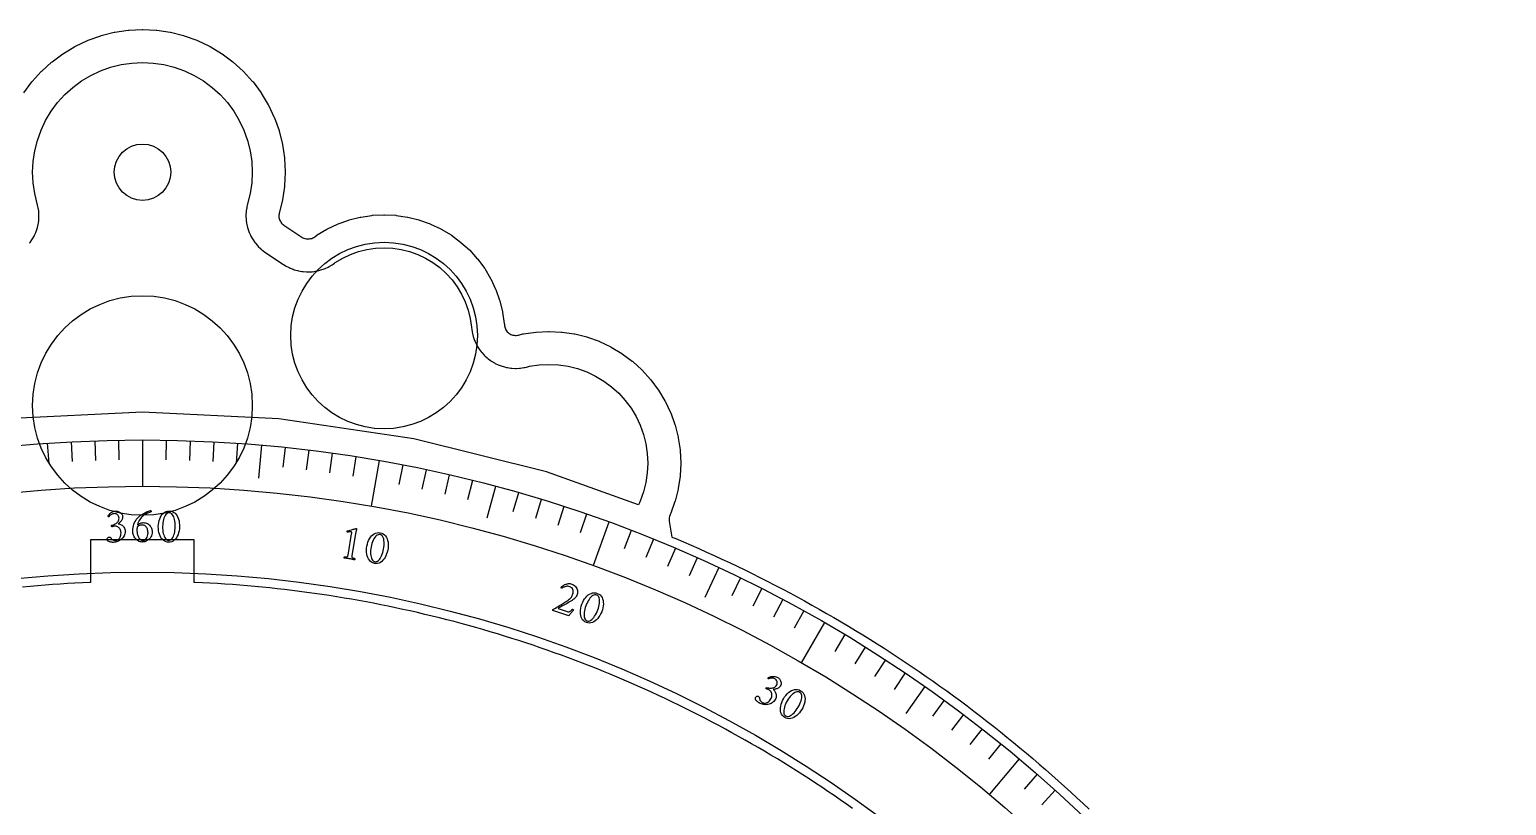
# Model space of a CAD drawing. Header units: millimetres. Extents: x -36.5 to 36.5, y -36.5 to 47.2.
# Drawn here: x -3 to 36.26, y 26.54 to 47.18 of the extents above; entities that cross this region are included whole.
import ezdxf

# ---------------------------------------------------------------- set-up
doc = ezdxf.new("R2010")
doc.units = ezdxf.units.MM
for name, color, linetype in [('CUT_INNER', 6, 'Continuous'), ('CUT_OUTER', 1, 'Continuous'), ('ENGRAVE', 7, 'Continuous'), ('ENGRAVE_FINE', 8, 'Continuous'), ('TEXT', 5, 'Continuous')]:
    doc.layers.add(name, color=color, linetype=linetype)

msp = doc.modelspace()

# ---------------------------------------------------------------- linework, layer by layer
at = {"layer": 'CUT_INNER'}
msp.add_lwpolyline([(18.8765, 26.4562), (18.7138, 26.5715), (18.5504, 26.6858), (18.3863, 26.7992), (18.2215, 26.9115), (18.056, 27.0228), (17.8899, 27.133), (17.7231, 27.2423), (17.5556, 27.3505), (17.3874, 27.4577), (17.2186, 27.5639), (17.0492, 27.669), (16.8791, 27.7731), (16.7083, 27.8762), (16.537, 27.9782), (16.365, 28.0791), (16.1924, 28.179), (16.0192, 28.2778), (15.8454, 28.3756), (15.671, 28.4723), (15.496, 28.5679), (15.3204, 28.6624), (15.1442, 28.7559), (14.9675, 28.8483), (14.7902, 28.9396), (14.6124, 29.0298), (14.434, 29.1189), (14.255, 29.2069), (14.0755, 29.2938), (13.8955, 29.3797), (13.715, 29.4644), (13.534, 29.548), (13.3524, 29.6304), (13.1703, 29.7118), (12.9878, 29.7921), (12.8047, 29.8712), (12.6212, 29.9492), (12.4372, 30.0261), (12.2527, 30.1018), (12.0678, 30.1764), (11.8824, 30.2499), (11.6966, 30.3223), (11.5103, 30.3935), (11.3236, 30.4635), (11.1365, 30.5324), (10.9489, 30.6002), (10.761, 30.6668), (10.5726, 30.7322), (10.3838, 30.7965), (10.1947, 30.8597), (10.0051, 30.9216), (9.8152, 30.9824), (9.6249, 31.0421), (9.4343, 31.1006), (9.2432, 31.1579), (9.0519, 31.214), (8.8602, 31.2689), (8.6682, 31.3227), (8.4758, 31.3753), (8.2831, 31.4267), (8.0901, 31.477), (7.8969, 31.526), (7.7033, 31.5739), (7.5094, 31.6205), (7.3152, 31.666), (7.1208, 31.7103), (6.9261, 31.7534), (6.7311, 31.7953), (6.5359, 31.836), (6.3404, 31.8755), (6.1447, 31.9138), (5.9488, 31.9509), (5.7526, 31.9868), (5.5563, 32.0215), (5.3597, 32.055), (5.1629, 32.0873), (4.9659, 32.1184), (4.7687, 32.1482), (4.5714, 32.1769), (4.3739, 32.2043), (4.1762, 32.2306), (3.9783, 32.2556), (3.7804, 32.2794), (3.5822, 32.302), (3.384, 32.3233), (3.1856, 32.3435), (2.987, 32.3624), (2.7884, 32.3802), (2.5897, 32.3967), (2.3908, 32.4119), (2.1919, 32.426), (1.9929, 32.4388), (1.7938, 32.4505), (1.5947, 32.4609), (1.3955, 32.47), (1.3775, 32.4707), (1.3775, 33.6), (-1.3775, 33.6), (-1.3775, 32.4707), (-1.3955, 32.47), (-1.5947, 32.4609), (-1.7938, 32.4505), (-1.9929, 32.4388), (-2.1919, 32.426), (-2.3908, 32.4119), (-2.5897, 32.3967), (-2.7884, 32.3802), (-2.987, 32.3624), (-3.1856, 32.3435)], dxfattribs=at)
for centre, radius in [((0, 43.3808), 0.75), ((6.424, 39.0373), 2.482), ((0, 37.1758), 2.92)]:
    msp.add_circle(centre, radius, dxfattribs=at)
at = {"layer": 'CUT_OUTER'}
msp.add_lwpolyline([(-3.1519, 45.4957), (-2.9387, 45.783), (-2.9294, 45.7944), (-2.6891, 46.0595), (-2.6787, 46.0699), (-2.4136, 46.3102), (-2.4022, 46.3195), (-2.1149, 46.5327), (-2.1026, 46.5408), (-1.7957, 46.7248), (-1.7828, 46.7317), (-1.4593, 46.8847), (-1.4457, 46.8903), (-1.1089, 47.0109), (-1.0948, 47.0151), (-0.7477, 47.1021), (-0.7333, 47.1049), (-0.3794, 47.1574), (-0.3647, 47.1589), (-0.0074, 47.1764), (0.0074, 47.1764), (0.3647, 47.1589), (0.3794, 47.1574), (0.7333, 47.1049), (0.7477, 47.1021), (1.0948, 47.0151), (1.1089, 47.0109), (1.4457, 46.8903), (1.4593, 46.8847), (1.7828, 46.7317), (1.7957, 46.7248), (2.1026, 46.5408), (2.1149, 46.5327), (2.4022, 46.3195), (2.4136, 46.3102), (2.6787, 46.0699), (2.6891, 46.0595), (2.9294, 45.7944), (2.9387, 45.783), (3.1519, 45.4957), (3.16, 45.4834), (3.344, 45.1765), (3.3509, 45.1636), (3.5039, 44.8401), (3.5095, 44.8265), (3.6301, 44.4897), (3.6343, 44.4756), (3.7213, 44.1285), (3.7241, 44.1141), (3.7766, 43.7602), (3.7781, 43.7455), (3.7956, 43.3882), (3.7956, 43.3734), (3.7781, 43.0161), (3.7766, 43.0014), (3.7241, 42.6475), (3.7213, 42.6331), (3.636, 42.2927), (3.6304, 42.2648), (3.6275, 42.2365), (3.6272, 42.2081), (3.6297, 42.1798), (3.6348, 42.1518), (3.6425, 42.1245), (3.6528, 42.098), (3.6656, 42.0726), (3.6807, 42.0485), (3.698, 42.026), (3.7174, 42.0052), (3.7386, 41.9863), (3.7616, 41.9695), (4.2369, 41.6553), (4.2632, 41.6398), (4.2909, 41.627), (4.3198, 41.6171), (4.3496, 41.6102), (4.3799, 41.6064), (4.4104, 41.6057), (4.4408, 41.608), (4.4709, 41.6135), (4.5002, 41.622), (4.5286, 41.6334), (4.5556, 41.6477), (4.581, 41.6646), (4.6336, 41.7036), (4.6458, 41.7118), (4.9036, 41.8662), (4.9165, 41.8732), (5.1882, 42.0017), (5.2018, 42.0073), (5.4847, 42.1085), (5.4987, 42.1128), (5.7902, 42.1858), (5.8047, 42.1887), (6.1019, 42.2328), (6.1165, 42.2342), (6.4166, 42.2489), (6.4314, 42.2489), (6.7315, 42.2342), (6.7461, 42.2328), (7.0433, 42.1887), (7.0578, 42.1858), (7.3493, 42.1128), (7.3633, 42.1085), (7.6462, 42.0073), (7.6598, 42.0017), (7.9315, 41.8732), (7.9444, 41.8662), (8.2022, 41.7118), (8.2144, 41.7036), (8.4558, 41.5246), (8.4671, 41.5153), (8.6898, 41.3135), (8.7002, 41.3031), (8.902, 41.0804), (8.9113, 41.0691), (9.0903, 40.8277), (9.0985, 40.8155), (9.2529, 40.5577), (9.2599, 40.5448), (9.3884, 40.2731), (9.394, 40.2595), (9.4952, 39.9766), (9.4995, 39.9626), (9.5725, 39.6711), (9.5754, 39.6566), (9.6195, 39.3594), (9.6209, 39.3448), (9.6219, 39.3242), (9.6248, 39.2949), (9.6305, 39.266), (9.6391, 39.2379), (9.6503, 39.2107), (9.6642, 39.1847), (9.6806, 39.1602), (9.6993, 39.1375), (9.7201, 39.1166), (9.7428, 39.098), (9.7673, 39.0816), (9.7933, 39.0677), (9.8205, 39.0565), (9.8486, 39.0479), (9.8775, 39.0422), (9.9068, 39.0393), (9.9363, 39.0393), (9.9656, 39.0422), (9.9944, 39.0479), (10.1133, 39.0777), (10.1277, 39.0806), (10.4533, 39.1288), (10.4679, 39.1303), (10.7966, 39.1464), (10.8114, 39.1464), (11.1401, 39.1303), (11.1547, 39.1288), (11.4803, 39.0806), (11.4947, 39.0777), (11.814, 38.9977), (11.8281, 38.9934), (12.138, 38.8826), (12.1516, 38.8769), (12.4491, 38.7362), (12.4621, 38.7293), (12.7444, 38.5601), (12.7566, 38.5519), (13.021, 38.3558), (13.0324, 38.3465), (13.2762, 38.1255), (13.2866, 38.115), (13.5077, 37.8712), (13.517, 37.8598), (13.7131, 37.5954), (13.7213, 37.5832), (13.8905, 37.3009), (13.8974, 37.2879), (14.0381, 36.9904), (14.0438, 36.9768), (14.1546, 36.6669), (14.1589, 36.6528), (14.2389, 36.3335), (14.2418, 36.3191), (14.29, 35.9935), (14.2915, 35.9789), (14.3076, 35.6502), (14.3076, 35.6354), (14.2915, 35.3067), (14.29, 35.2921), (14.2418, 34.9665), (14.2389, 34.9521), (14.1589, 34.6328), (14.1546, 34.6187), (14.0438, 34.3088), (14.0381, 34.2952), (14.0301, 34.2782), (14.0185, 34.2502), (14.0098, 34.2211), (14.0041, 34.1913), (14.0015, 34.1611), (14.0019, 34.1308), (14.0054, 34.1006), (14.0761, 33.6764), (14.1746, 33.6353), (14.3807, 33.5477), (14.5863, 33.4588), (14.7913, 33.3687), (14.9958, 33.2773), (15.1997, 33.1846), (15.403, 33.0907), (15.6058, 32.9956), (15.8079, 32.8992), (16.0095, 32.8016), (16.2105, 32.7028), (16.4108, 32.6027), (16.6106, 32.5014), (16.8097, 32.3988), (17.0081, 32.2951), (17.206, 32.1901), (17.4032, 32.0839), (17.5997, 31.9766), (17.7956, 31.868), (17.9908, 31.7582), (18.1853, 31.6472), (18.3792, 31.535), (18.5723, 31.4216), (18.7648, 31.3071), (18.9565, 31.1914), (19.1475, 31.0745), (19.3378, 30.9564), (19.5274, 30.8372), (19.7163, 30.7168), (19.9044, 30.5952), (20.0917, 30.4725), (20.2783, 30.3486), (20.4641, 30.2236), (20.6492, 30.0975), (20.8335, 29.9702), (21.017, 29.8418), (21.1997, 29.7123), (21.3816, 29.5817), (21.5627, 29.4499), (21.743, 29.3171), (21.9225, 29.1831), (22.1012, 29.048), (22.279, 28.9119), (22.456, 28.7746), (22.6321, 28.6363), (22.8074, 28.4969), (22.9818, 28.3564), (23.1554, 28.2149), (23.328, 28.0723), (23.4999, 27.9286), (23.6708, 27.7839), (23.8408, 27.6381), (24.0099, 27.4913), (24.1782, 27.3435), (24.3455, 27.1946), (24.5119, 27.0447), (24.6774, 26.8938), (24.8419, 26.7419), (25.0056, 26.589), (25.1682, 26.435)], dxfattribs=at)
at = {"layer": 'ENGRAVE'}
for points in [[(-3.0033, 41.4924), (-2.9859, 41.5149), (-2.9386, 41.5831), (-2.9235, 41.6072), (-2.8828, 41.6795), (-2.87, 41.7049), (-2.8363, 41.7807), (-2.826, 41.8072), (-2.7997, 41.8859), (-2.7919, 41.9133), (-2.7731, 41.9941), (-2.768, 42.0221), (-2.7569, 42.1043), (-2.7545, 42.1326), (-2.7513, 42.2156), (-2.7515, 42.244), (-2.7561, 42.3268), (-2.7591, 42.3551), (-2.7715, 42.4372), (-2.7771, 42.465), (-2.7863, 42.5055), (-2.8629, 42.8113), (-2.9049, 43.0947), (-2.9189, 43.3808), (-2.9049, 43.6669), (-2.8629, 43.9503), (-2.7933, 44.2281), (-2.6968, 44.4978), (-2.5743, 44.7568), (-2.427, 45.0025), (-2.2564, 45.2326), (-2.064, 45.4448), (-1.8518, 45.6372), (-1.6217, 45.8078), (-1.376, 45.9551), (-1.117, 46.0776), (-0.8473, 46.1741), (-0.5695, 46.2437), (-0.2861, 46.2857), (0, 46.2997), (0.2861, 46.2857), (0.5695, 46.2437), (0.8473, 46.1741), (1.117, 46.0776), (1.376, 45.9551), (1.6217, 45.8078), (1.8518, 45.6372), (2.064, 45.4448), (2.2564, 45.2326), (2.427, 45.0025), (2.5743, 44.7568), (2.6968, 44.4978), (2.7933, 44.2281), (2.8629, 43.9503), (2.9049, 43.6669), (2.9189, 43.3808), (2.9049, 43.0947), (2.8629, 42.8113), (2.7863, 42.5055), (2.7771, 42.465), (2.7715, 42.4372), (2.7591, 42.3551), (2.7561, 42.3268), (2.7515, 42.244), (2.7513, 42.2156), (2.7545, 42.1326), (2.7569, 42.1043), (2.768, 42.0221), (2.7731, 41.9941), (2.7919, 41.9133), (2.7997, 41.8859), (2.826, 41.8072), (2.8363, 41.7807), (2.87, 41.7049), (2.8828, 41.6795), (2.9235, 41.6072), (2.9386, 41.5831), (2.9859, 41.5149), (3.0033, 41.4924), (3.0569, 41.4291), (3.0762, 41.4083), (3.1356, 41.3503), (3.1569, 41.3314), (3.2214, 41.2793), (3.2444, 41.2625), (3.2785, 41.2388), (3.7538, 40.9246), (3.7916, 40.9009), (3.8179, 40.8854), (3.8969, 40.844), (3.9246, 40.8313), (4.0075, 40.7981), (4.0364, 40.7883), (4.1221, 40.7637), (4.1519, 40.7568), (4.2397, 40.7412), (4.27, 40.7373), (4.3589, 40.7307), (4.3894, 40.7299), (4.4786, 40.7323), (4.509, 40.7347), (4.5975, 40.7462), (4.6275, 40.7516), (4.7144, 40.772), (4.7437, 40.7805), (4.828, 40.8096), (4.8563, 40.8211), (4.9372, 40.8586), (4.9643, 40.8728), (5.0409, 40.9184), (5.0663, 40.9353), (5.1028, 40.961), (5.1268, 40.9787), (5.3233, 41.0965), (5.5305, 41.1945), (5.7462, 41.2717), (5.9685, 41.3274), (6.1951, 41.361), (6.424, 41.3722), (6.6529, 41.361), (6.8795, 41.3274), (7.1018, 41.2717), (7.3175, 41.1945), (7.5247, 41.0965), (7.7212, 40.9787), (7.9053, 40.8422), (8.0751, 40.6884), (8.2289, 40.5186), (8.3654, 40.3345), (8.4832, 40.138), (8.5812, 39.9308), (8.6584, 39.7151), (8.7141, 39.4928), (8.7484, 39.2612), (8.7501, 39.2383), (8.753, 39.209), (8.7656, 39.124), (8.7714, 39.0951), (8.7923, 39.0117), (8.8008, 38.9836), (8.8298, 38.9026), (8.841, 38.8754), (8.8778, 38.7977), (8.8917, 38.7718), (8.9359, 38.698), (8.9522, 38.6735), (9.0034, 38.6045), (9.0221, 38.5817), (9.0798, 38.518), (9.1007, 38.4972), (9.1643, 38.4395), (9.1871, 38.4208), (9.2562, 38.3696), (9.2806, 38.3532), (9.3544, 38.309), (9.3803, 38.2952), (9.458, 38.2584), (9.4852, 38.2471), (9.5662, 38.2182), (9.5944, 38.2096), (9.6778, 38.1888), (9.7066, 38.183), (9.7917, 38.1704), (9.821, 38.1675), (9.9068, 38.1633), (9.9363, 38.1633), (10.0221, 38.1675), (10.0514, 38.1704), (10.1365, 38.183), (10.1653, 38.1888), (10.2073, 38.1982), (10.2915, 38.2193), (10.5465, 38.2571), (10.804, 38.2697), (11.0615, 38.2571), (11.3165, 38.2193), (11.5666, 38.1566), (11.8093, 38.0698), (12.0423, 37.9596), (12.2635, 37.827), (12.4705, 37.6735), (12.6615, 37.5003), (12.8347, 37.3093), (12.9882, 37.1023), (13.1208, 36.8811), (13.231, 36.6481), (13.3178, 36.4054), (13.3805, 36.1553), (13.4183, 35.9003), (13.4309, 35.6428), (13.4183, 35.3853), (13.3805, 35.1303), (13.3178, 34.8802), (13.229, 34.632), (13.2203, 34.6122), (13.2087, 34.5842), (13.1897, 34.5305), (10.7405, 35.4068), (7.2183, 36.2891), (3.6266, 36.8218), (0, 37), (-3.6266, 36.8218)], [(0, 36.26), (0, 35.028)], [(3.1603, 36.122), (3.0836, 35.2454)], [(6.2965, 35.7091), (6.0825, 34.4958)], [(9.3848, 35.0245), (9.157, 34.1745)], [(12.4017, 34.0733), (11.9803, 32.9156)], [(15.3241, 32.8627), (14.9522, 32.0652)], [(18.13, 31.4021), (17.514, 30.3351)], [(20.7979, 29.7025), (20.2931, 28.9816)], [(23.3075, 27.7768), (22.5156, 26.833)]]:
    msp.add_lwpolyline(points, dxfattribs=at)
for radius in [36.26, 35.028, 32.74]:
    msp.add_circle((0, 0), radius, dxfattribs=at)
at = {"layer": 'ENGRAVE_FINE'}
for points in [[(-2.5294, 36.1717), (-2.4925, 35.645)], [(-1.8977, 36.2103), (-1.8701, 35.683)], [(-1.2655, 36.2379), (-1.247, 35.7102)], [(-0.6328, 36.2545), (-0.6236, 35.7266)], [(0.6328, 36.2545), (0.6236, 35.7266)], [(1.2655, 36.2379), (1.247, 35.7102)], [(1.8977, 36.2103), (1.8701, 35.683)], [(2.5294, 36.1717), (2.4925, 35.645)], [(3.7902, 36.0614), (3.735, 35.5363)], [(4.419, 35.9897), (4.3546, 35.4657)], [(5.0464, 35.9071), (4.9729, 35.3843)], [(5.6723, 35.8136), (5.5897, 35.2921)], [(6.9187, 35.5938), (6.818, 35.0755)], [(7.5389, 35.4676), (7.4291, 34.9512)], [(8.1567, 35.3307), (8.038, 34.8162)], [(8.7721, 35.1829), (8.6444, 34.6706)], [(9.9946, 34.8553), (9.8491, 34.3478)], [(10.6014, 34.6756), (10.447, 34.1707)], [(11.205, 34.4853), (11.0418, 33.9832)], [(11.8051, 34.2845), (11.6332, 33.7853)], [(12.9944, 33.8516), (12.8052, 33.3587)], [(13.5832, 33.6197), (13.3854, 33.1301)], [(14.1679, 33.3775), (13.9616, 32.8915)], [(14.7483, 33.1252), (14.5335, 32.6428)], [(15.8953, 32.5903), (15.6639, 32.1157)], [(16.4617, 32.3079), (16.222, 31.8374)], [(17.023, 32.0157), (16.7752, 31.5495)], [(17.5792, 31.7137), (17.3232, 31.2519)], [(18.6753, 31.0809), (18.4033, 30.6283)], [(19.2149, 30.7502), (18.9351, 30.3025)], [(19.7486, 30.4102), (19.461, 29.9674)], [(20.2763, 30.0609), (19.9811, 29.6232)], [(21.3131, 29.335), (21.0027, 28.9078)], [(21.8218, 28.9585), (21.5041, 28.5368)], [(22.3239, 28.5733), (21.9988, 28.1572)], [(22.8192, 28.1793), (22.4869, 27.769)], [(23.7887, 27.3658), (23.4423, 26.9673)], [(24.2627, 26.9464), (23.9094, 26.5541)]]:
    msp.add_lwpolyline(points, dxfattribs=at)
at = {"layer": 'TEXT'}
for points in [[(-0.7001, 34.3693), (-0.6829, 34.3684), (-0.6649, 34.3652), (-0.6459, 34.3596), (-0.6261, 34.3516), (-0.6066, 34.3413), (-0.5885, 34.3288), (-0.5717, 34.3139), (-0.5563, 34.2969), (-0.5435, 34.2777), (-0.5342, 34.2564), (-0.5284, 34.2332), (-0.5262, 34.2078), (-0.5272, 34.1878), (-0.5308, 34.1686), (-0.537, 34.1502), (-0.5457, 34.1325), (-0.5562, 34.1158), (-0.5678, 34.1002), (-0.5803, 34.0858), (-0.5938, 34.0725), (-0.6075, 34.0604), (-0.6205, 34.0496), (-0.6327, 34.0402), (-0.6442, 34.0321), (-0.6252, 34.0286), (-0.6056, 34.0226), (-0.5852, 34.0141), (-0.5642, 34.0032), (-0.5435, 33.9899), (-0.5245, 33.9741), (-0.507, 33.9559), (-0.491, 33.9352), (-0.4777, 33.9122), (-0.468, 33.8867), (-0.4621, 33.8588), (-0.4598, 33.8284), (-0.4611, 33.7963), (-0.466, 33.7656), (-0.4744, 33.7365), (-0.4864, 33.7089), (-0.5013, 33.683), (-0.5185, 33.6591), (-0.5379, 33.6371), (-0.5597, 33.617), (-0.5833, 33.5989), (-0.6084, 33.583), (-0.6348, 33.5693), (-0.6627, 33.5578), (-0.6914, 33.5486), (-0.7205, 33.5418), (-0.75, 33.5375), (-0.7798, 33.5356), (-0.793, 33.5357), (-0.8078, 33.5367), (-0.8241, 33.5386), (-0.842, 33.5413), (-0.8603, 33.545), (-0.8777, 33.5498), (-0.8942, 33.5556), (-0.9099, 33.5626), (-0.9129, 33.5651), (-0.9166, 33.569), (-0.921, 33.5741), (-0.9261, 33.5805), (-0.9309, 33.5877), (-0.9344, 33.5951), (-0.9365, 33.6027), (-0.9374, 33.6105), (-0.9368, 33.6237), (-0.934, 33.6356), (-0.9292, 33.6463), (-0.9223, 33.6557), (-0.914, 33.6634), (-0.9051, 33.669), (-0.8956, 33.6725), (-0.8854, 33.6738), (-0.8729, 33.6729), (-0.8618, 33.6693), (-0.852, 33.6632), (-0.8436, 33.6545), (-0.8357, 33.6448), (-0.8278, 33.6356), (-0.8199, 33.627), (-0.8119, 33.619), (-0.8021, 33.6108), (-0.7914, 33.6039), (-0.7798, 33.5985), (-0.7674, 33.5944), (-0.7547, 33.5915), (-0.742, 33.5896), (-0.7294, 33.5885), (-0.7169, 33.5883), (-0.6999, 33.5899), (-0.6828, 33.5938), (-0.6657, 33.6001), (-0.6486, 33.6088), (-0.6322, 33.6202), (-0.6172, 33.6347), (-0.6036, 33.6523), (-0.5915, 33.673), (-0.5816, 33.6971), (-0.5746, 33.7248), (-0.5707, 33.7562), (-0.5699, 33.7912), (-0.5718, 33.8167), (-0.5766, 33.8406), (-0.5844, 33.8629), (-0.5952, 33.8836), (-0.6083, 33.9024), (-0.6231, 33.9191), (-0.6396, 33.9337), (-0.6578, 33.9462), (-0.6771, 33.9562), (-0.697, 33.9632), (-0.7174, 33.9673), (-0.7383, 33.9683), (-0.7489, 33.9676), (-0.7596, 33.9662), (-0.7703, 33.9639), (-0.7811, 33.9607), (-0.7913, 33.9575), (-0.8003, 33.9547), (-0.8081, 33.9525), (-0.8146, 33.9507), (-0.8182, 33.9562), (-0.8208, 33.9621), (-0.8225, 33.9686), (-0.8231, 33.9756), (-0.8231, 33.9798), (-0.8227, 33.9835), (-0.8219, 33.9864), (-0.8208, 33.9888), (-0.7955, 33.996), (-0.7709, 34.0048), (-0.7469, 34.0149), (-0.7236, 34.0265), (-0.7018, 34.0397), (-0.6823, 34.0545), (-0.665, 34.071), (-0.6499, 34.0892), (-0.6378, 34.1093), (-0.6293, 34.1316), (-0.6244, 34.156), (-0.6231, 34.1825), (-0.6258, 34.2071), (-0.6329, 34.2294), (-0.6445, 34.2495), (-0.6607, 34.2674), (-0.6802, 34.282), (-0.7022, 34.2922), (-0.7266, 34.2981), (-0.7535, 34.2997), (-0.7735, 34.2981), (-0.7921, 34.2941), (-0.8093, 34.2877), (-0.8252, 34.279), (-0.8395, 34.269), (-0.8522, 34.2589), (-0.8633, 34.2486), (-0.8729, 34.2383), (-0.8809, 34.2288), (-0.8876, 34.2213), (-0.8929, 34.2157), (-0.8969, 34.212), (-0.8995, 34.2125), (-0.9023, 34.2142), (-0.905, 34.217), (-0.9078, 34.2209), (-0.9102, 34.2255), (-0.912, 34.23), (-0.9131, 34.2346), (-0.9136, 34.2392), (-0.9033, 34.2545), (-0.8915, 34.2696), (-0.8783, 34.2844), (-0.8637, 34.2991), (-0.8477, 34.3131), (-0.8305, 34.3259), (-0.8119, 34.3376), (-0.792, 34.3482), (-0.7709, 34.357), (-0.7485, 34.3635), (-0.7249, 34.3676), (-0.7001, 34.3693)], [(0.0212, 34.0592), (0.0537, 34.0576), (0.0834, 34.0529), (0.1103, 34.045), (0.1345, 34.034), (0.1562, 34.0205), (0.1755, 34.0053), (0.1924, 33.9884), (0.207, 33.9698), (0.2195, 33.95), (0.2301, 33.9298), (0.2387, 33.9091), (0.2455, 33.8879), (0.2505, 33.867), (0.2541, 33.8472), (0.2562, 33.8285), (0.2568, 33.8108), (0.2543, 33.7759), (0.2475, 33.7423), (0.2364, 33.7099), (0.221, 33.6788), (0.202, 33.6498), (0.18, 33.6238), (0.1552, 33.6007), (0.1275, 33.5806), (0.0974, 33.5643), (0.0655, 33.5526), (0.0317, 33.5456), (-0.0039, 33.5433), (-0.032, 33.5449), (-0.0586, 33.5497), (-0.0839, 33.5576), (-0.1079, 33.5688), (-0.1303, 33.5826), (-0.151, 33.5984), (-0.17, 33.6163), (-0.1873, 33.6362), (-0.2029, 33.6578), (-0.2166, 33.6806), (-0.2284, 33.7047), (-0.2384, 33.73), (-0.2464, 33.7559), (-0.2521, 33.7817), (-0.2556, 33.8075), (-0.2569, 33.8332), (-0.2553, 33.8819), (-0.2497, 33.9293), (-0.2401, 33.9755), (-0.2266, 34.0203), (-0.2091, 34.0631), (-0.1879, 34.1031), (-0.163, 34.1404), (-0.1344, 34.1748), (-0.1103, 34.1994), (-0.0845, 34.223), (-0.0568, 34.2456), (-0.0274, 34.2672), (0.0032, 34.2875), (0.0341, 34.3063), (0.0653, 34.3236), (0.097, 34.3394), (0.1282, 34.3534), (0.1584, 34.3652), (0.1875, 34.3748), (0.2156, 34.3823), (0.2198, 34.3813), (0.2233, 34.3785), (0.2258, 34.3737), (0.2275, 34.3671), (0.2287, 34.3601), (0.2294, 34.3541), (0.2299, 34.3492), (0.2301, 34.3454), (0.2086, 34.3383), (0.1857, 34.3298), (0.1613, 34.3201), (0.1356, 34.309), (0.1091, 34.2963), (0.0826, 34.2816), (0.056, 34.2648), (0.0293, 34.2461), (0.0033, 34.2251), (-0.0213, 34.2015), (-0.0446, 34.1754), (-0.0665, 34.1467), (-0.0864, 34.1151), (-0.1039, 34.0803), (-0.1187, 34.0423), (-0.1311, 34.0011), (-0.1134, 34.0142), (-0.0947, 34.0257), (-0.0751, 34.0357), (-0.0544, 34.044), (-0.0337, 34.0507), (-0.0143, 34.0554), (0.0041, 34.0583), (0.0212, 34.0592)], [(0.7121, 34.3677), (0.7564, 34.3632), (0.797, 34.3517), (0.8337, 34.3331), (0.8666, 34.3076), (0.8956, 34.2762), (0.9206, 34.2402), (0.9416, 34.1996), (0.9586, 34.1544), (0.9715, 34.1058), (0.9802, 34.0552), (0.9848, 34.0024), (0.9852, 33.9475), (0.9815, 33.8928), (0.9738, 33.8404), (0.9621, 33.7903), (0.9464, 33.7426), (0.9269, 33.6984), (0.9038, 33.6588), (0.8773, 33.624), (0.8473, 33.5938), (0.8139, 33.5696), (0.7774, 33.5526), (0.7378, 33.5427), (0.695, 33.5401), (0.6534, 33.5445), (0.6149, 33.5559), (0.5794, 33.5745), (0.547, 33.6001), (0.5179, 33.6314), (0.4925, 33.6674), (0.4708, 33.7078), (0.4529, 33.7528), (0.4388, 33.8012), (0.429, 33.8517), (0.4233, 33.9044), (0.4219, 33.9592), (0.4246, 34.014), (0.4315, 34.0665), (0.4425, 34.1168), (0.4577, 34.1647), (0.4769, 34.2092), (0.4999, 34.2489), (0.5267, 34.2838), (0.5573, 34.314), (0.5914, 34.3382), (0.6286, 34.3552), (0.6688, 34.3651), (0.7121, 34.3677)], [(0.7178, 34.3202), (0.6913, 34.3177), (0.6666, 34.3089), (0.6438, 34.2939), (0.6227, 34.2727), (0.6037, 34.2463), (0.5868, 34.2156), (0.5722, 34.1807), (0.5598, 34.1415), (0.5498, 34.099), (0.5425, 34.0542), (0.5377, 34.0071), (0.5356, 33.9576), (0.5362, 33.9086), (0.5394, 33.8616), (0.5453, 33.8167), (0.5538, 33.7737), (0.5646, 33.7338), (0.5773, 33.6981), (0.592, 33.6665), (0.6086, 33.6391), (0.6269, 33.6169), (0.6467, 33.6009), (0.6679, 33.5911), (0.6907, 33.5875), (0.7183, 33.5902), (0.7437, 33.5992), (0.7667, 33.6148), (0.7874, 33.6367), (0.8059, 33.6641), (0.8221, 33.6958), (0.8361, 33.7318), (0.8478, 33.7722), (0.8573, 33.8157), (0.8644, 33.861), (0.8692, 33.9082), (0.8717, 33.9572), (0.8716, 34.0066), (0.869, 34.0536), (0.8637, 34.098), (0.8557, 34.14), (0.8454, 34.1787), (0.8329, 34.2133), (0.8183, 34.2438), (0.8016, 34.2703), (0.783, 34.2918), (0.7628, 34.3072), (0.7411, 34.3167), (0.7178, 34.3202)], [(-0.1414, 33.9444), (-0.1426, 33.9338), (-0.1437, 33.923), (-0.1445, 33.9121), (-0.1452, 33.901), (-0.1458, 33.8898), (-0.1461, 33.8786), (-0.1463, 33.8674), (-0.1464, 33.8562), (-0.1457, 33.8343), (-0.1439, 33.8118), (-0.1409, 33.7889), (-0.1368, 33.7655), (-0.1314, 33.7422), (-0.1249, 33.7198), (-0.1172, 33.6982), (-0.1082, 33.6774), (-0.098, 33.658), (-0.0866, 33.6404), (-0.074, 33.6248), (-0.0602, 33.611), (-0.0452, 33.5998), (-0.0291, 33.5918), (-0.0119, 33.587), (0.0065, 33.5854), (0.0359, 33.589), (0.0625, 33.5998), (0.0863, 33.6179), (0.1074, 33.6432), (0.1247, 33.6739), (0.1372, 33.7082), (0.1447, 33.7462), (0.1474, 33.7878), (0.1465, 33.8149), (0.1435, 33.8411), (0.1384, 33.8663), (0.1313, 33.8905), (0.122, 33.9131), (0.1102, 33.9334), (0.096, 33.9513), (0.0794, 33.967), (0.0601, 33.9797), (0.0381, 33.9888), (0.0132, 33.9942), (-0.0146, 33.996), (-0.0288, 33.9955), (-0.0439, 33.9939), (-0.0596, 33.9912), (-0.0761, 33.9874), (-0.0928, 33.9815), (-0.1093, 33.9723), (-0.1255, 33.96), (-0.1414, 33.9444)], [(5.4755, 33.2521), (5.5599, 33.7651), (5.5616, 33.7777), (5.5622, 33.7884), (5.5618, 33.7971), (5.5602, 33.8037), (5.5575, 33.8088), (5.5534, 33.8128), (5.5481, 33.8157), (5.5415, 33.8175), (5.5332, 33.8182), (5.5227, 33.818), (5.51, 33.817), (5.4951, 33.815), (5.4801, 33.8127), (5.467, 33.8104), (5.4558, 33.8083), (5.4464, 33.8062), (5.442, 33.8119), (5.4392, 33.8178), (5.4379, 33.8239), (5.4381, 33.8302), (5.4381, 33.8303), (5.4382, 33.8306), (5.4382, 33.831), (5.4383, 33.8315), (5.4389, 33.8339), (5.4397, 33.8357), (5.4407, 33.8369), (5.442, 33.8376), (5.4701, 33.8451), (5.498, 33.8527), (5.5257, 33.8604), (5.5532, 33.8682), (5.5794, 33.8757), (5.6033, 33.8825), (5.6249, 33.8885), (5.6442, 33.8939), (5.6601, 33.8982), (5.6717, 33.9013), (5.6789, 33.9031), (5.6818, 33.9036), (5.6844, 33.9032), (5.6874, 33.9022), (5.6897, 33.9003), (5.6914, 33.8975), (5.6924, 33.8938), (5.693, 33.8899), (5.6935, 33.8863), (5.6939, 33.8831), (5.6941, 33.8802), (5.6935, 33.8783), (5.6915, 33.8725), (5.6882, 33.8628), (5.6835, 33.8493), (5.6783, 33.8321), (5.6731, 33.8115), (5.6681, 33.7874), (5.6631, 33.76), (5.5751, 33.2356), (5.5728, 33.2215), (5.5707, 33.208), (5.5687, 33.1949), (5.5669, 33.1822), (5.5655, 33.1704), (5.5649, 33.1595), (5.565, 33.1498), (5.5659, 33.141), (5.5676, 33.1375), (5.571, 33.1338), (5.5763, 33.13), (5.5833, 33.1261), (5.5914, 33.1223), (5.5998, 33.1188), (5.6085, 33.1157), (5.6176, 33.1129), (5.6261, 33.1106), (5.6333, 33.1088), (5.6391, 33.1074), (5.6437, 33.1065), (5.6449, 33.1031), (5.6455, 33.0989), (5.6456, 33.0937), (5.6451, 33.0876), (5.644, 33.0816), (5.6424, 33.0767), (5.6402, 33.0729), (5.6375, 33.0702), (5.6188, 33.0747), (5.6009, 33.0789), (5.5837, 33.0829), (5.5674, 33.0867), (5.5511, 33.0903), (5.5341, 33.0938), (5.5165, 33.0971), (5.4981, 33.1003), (5.4805, 33.1031), (5.4636, 33.1055), (5.4474, 33.1076), (5.4321, 33.1092), (5.4165, 33.1107), (5.3998, 33.1123), (5.382, 33.114), (5.363, 33.1158), (5.3613, 33.1192), (5.3604, 33.1236), (5.3605, 33.1287), (5.3614, 33.1347), (5.3629, 33.1406), (5.3646, 33.1455), (5.3666, 33.1494), (5.3689, 33.1522), (5.3734, 33.1516), (5.3794, 33.151), (5.3868, 33.1504), (5.3957, 33.1498), (5.4051, 33.1495), (5.4143, 33.1496), (5.4234, 33.1502), (5.4323, 33.1512), (5.4402, 33.1526), (5.4461, 33.1546), (5.4502, 33.157), (5.4523, 33.1599), (5.456, 33.1679), (5.4595, 33.1771), (5.4626, 33.1875), (5.4654, 33.1991), (5.468, 33.2116), (5.4706, 33.2246), (5.4731, 33.2381), (5.4755, 33.2521)], [(6.3195, 33.7892), (6.3625, 33.7775), (6.4006, 33.7595), (6.4338, 33.7352), (6.4621, 33.7046), (6.4856, 33.6689), (6.5044, 33.6293), (6.5184, 33.5858), (6.5278, 33.5384), (6.5326, 33.4884), (6.5329, 33.437), (6.5288, 33.3842), (6.5202, 33.3301), (6.5077, 33.2766), (6.4915, 33.2262), (6.4718, 33.1787), (6.4484, 33.1342), (6.422, 33.0938), (6.3928, 33.0585), (6.3609, 33.0285), (6.3264, 33.0036), (6.2895, 32.9852), (6.2507, 32.9743), (6.21, 32.9711), (6.1673, 32.9755), (6.1271, 32.9866), (6.0909, 33.0042), (6.059, 33.0283), (6.0312, 33.0589), (6.0076, 33.0946), (5.9884, 33.1342), (5.9736, 33.1776), (5.9632, 33.225), (5.9573, 33.275), (5.9558, 33.3264), (5.9589, 33.3793), (5.9664, 33.4336), (5.9781, 33.4872), (5.9935, 33.5379), (6.0125, 33.5857), (6.0354, 33.6305), (6.0615, 33.6713), (6.0907, 33.7067), (6.1228, 33.7367), (6.158, 33.7615), (6.1956, 33.7798), (6.235, 33.7905), (6.2764, 33.7937), (6.3195, 33.7892)], [(6.3174, 33.7414), (6.2908, 33.7432), (6.265, 33.7386), (6.24, 33.7276), (6.2158, 33.7101), (6.1927, 33.6871), (6.1711, 33.6596), (6.1509, 33.6275), (6.1323, 33.5909), (6.1155, 33.5507), (6.1009, 33.5077), (6.0885, 33.4619), (6.0784, 33.4135), (6.0709, 33.365), (6.0664, 33.3182), (6.0648, 33.2728), (6.0662, 33.2291), (6.0704, 33.188), (6.0771, 33.1506), (6.0864, 33.1171), (6.0983, 33.0874), (6.1127, 33.0624), (6.1296, 33.0434), (6.149, 33.0303), (6.1709, 33.023), (6.1986, 33.0211), (6.225, 33.0259), (6.2503, 33.0375), (6.2743, 33.0558), (6.297, 33.0798), (6.3182, 33.1084), (6.3379, 33.1416), (6.3561, 33.1795), (6.3725, 33.2208), (6.3869, 33.2644), (6.3994, 33.3102), (6.4098, 33.3582), (6.4179, 33.4069), (6.4229, 33.4536), (6.425, 33.4984), (6.424, 33.5411), (6.4201, 33.5809), (6.4134, 33.6171), (6.404, 33.6496), (6.3918, 33.6785), (6.377, 33.7027), (6.3597, 33.7212), (6.3398, 33.7342), (6.3174, 33.7414)], [(11.4606, 31.7375), (11.4488, 31.7244), (11.4365, 31.7103), (11.4237, 31.6953), (11.4103, 31.6794), (11.397, 31.6632), (11.3843, 31.6477), (11.3721, 31.6327), (11.3605, 31.6183), (11.3501, 31.6053), (11.3416, 31.5946), (11.335, 31.5863), (11.3302, 31.5802), (10.9135, 31.7266), (10.9121, 31.7287), (10.9108, 31.7312), (10.9095, 31.7341), (10.9083, 31.7375), (10.9073, 31.7408), (10.9068, 31.7437), (10.9067, 31.7462), (10.9072, 31.7483), (10.9426, 31.7684), (10.9786, 31.7891), (11.0152, 31.8102), (11.0524, 31.8318), (11.0895, 31.8536), (11.126, 31.8755), (11.1619, 31.8974), (11.1971, 31.9193), (11.231, 31.9409), (11.2627, 31.9618), (11.2924, 31.982), (11.3199, 32.0016), (11.3463, 32.0221), (11.3687, 32.0419), (11.3872, 32.0613), (11.4018, 32.0801), (11.4138, 32.0992), (11.4246, 32.1191), (11.4343, 32.14), (11.4428, 32.1619), (11.451, 32.1925), (11.4536, 32.2223), (11.4504, 32.2514), (11.4416, 32.2797), (11.4276, 32.3054), (11.4092, 32.3267), (11.3863, 32.3437), (11.3589, 32.3563), (11.3347, 32.3633), (11.3111, 32.3671), (11.2881, 32.3677), (11.2658, 32.3651), (11.2447, 32.3604), (11.2251, 32.3545), (11.2071, 32.3476), (11.1906, 32.3397), (11.1762, 32.3316), (11.1642, 32.3244), (11.1547, 32.3182), (11.1475, 32.3128), (11.1439, 32.3146), (11.1405, 32.3175), (11.1374, 32.3214), (11.1346, 32.3263), (11.1323, 32.3313), (11.1309, 32.3354), (11.1303, 32.3386), (11.1305, 32.3409), (11.1355, 32.3466), (11.1428, 32.3536), (11.1524, 32.362), (11.1643, 32.3717), (11.1784, 32.382), (11.1941, 32.3921), (11.2117, 32.4018), (11.231, 32.4113), (11.2516, 32.42), (11.2731, 32.4271), (11.2953, 32.4326), (11.3184, 32.4367), (11.342, 32.4385), (11.3659, 32.4373), (11.3901, 32.4332), (11.4146, 32.426), (11.443, 32.4139), (11.4687, 32.3987), (11.4917, 32.3803), (11.5121, 32.3587), (11.5296, 32.3349), (11.5437, 32.3099), (11.5545, 32.2837), (11.5621, 32.2563), (11.5661, 32.2285), (11.5663, 32.2013), (11.5626, 32.1745), (11.5552, 32.1483), (11.5448, 32.1231), (11.5324, 32.0995), (11.5179, 32.0775), (11.5013, 32.0572), (11.483, 32.0383), (11.4633, 32.0208), (11.4421, 32.0047), (11.4196, 31.99), (11.3884, 31.9713), (11.3557, 31.9521), (11.3217, 31.9324), (11.2862, 31.9123), (11.2505, 31.8923), (11.2159, 31.8729), (11.1824, 31.8542), (11.1499, 31.8361), (11.1195, 31.8193), (11.0924, 31.8041), (11.0686, 31.7907), (11.0479, 31.779), (11.2877, 31.6946), (11.3053, 31.69), (11.3223, 31.6888), (11.3387, 31.691), (11.3545, 31.6966), (11.3704, 31.7056), (11.387, 31.7177), (11.4043, 31.7329), (11.4223, 31.7513), (11.4252, 31.7539), (11.4289, 31.7552), (11.4334, 31.7552), (11.4386, 31.7538), (11.4407, 31.7529), (11.4433, 31.7514), (11.4464, 31.7494), (11.45, 31.7469), (11.4536, 31.7442), (11.4566, 31.7418), (11.4589, 31.7395), (11.4606, 31.7375)], [(12.091, 32.1785), (12.1312, 32.1596), (12.1656, 32.1352), (12.1941, 32.1055), (12.2167, 32.0704), (12.2336, 32.0312), (12.2452, 31.9889), (12.2515, 31.9436), (12.2525, 31.8954), (12.2485, 31.8453), (12.2399, 31.7946), (12.2267, 31.7434), (12.2089, 31.6915), (12.1873, 31.641), (12.1626, 31.5942), (12.1349, 31.5509), (12.1042, 31.5111), (12.0711, 31.4758), (12.0362, 31.4462), (11.9996, 31.4221), (11.9613, 31.4037), (11.9218, 31.3919), (11.8817, 31.388), (11.841, 31.3918), (11.7998, 31.4036), (11.762, 31.4215), (11.7295, 31.4451), (11.7022, 31.4744), (11.6801, 31.5093), (11.6631, 31.5486), (11.6511, 31.5909), (11.6441, 31.6363), (11.6421, 31.6847), (11.6449, 31.735), (11.6524, 31.7859), (11.6646, 31.8374), (11.6815, 31.8896), (11.7023, 31.9404), (11.7262, 31.9877), (11.7533, 32.0314), (11.7836, 32.0716), (11.8164, 32.1071), (11.8513, 32.1369), (11.8881, 32.161), (11.9271, 32.1793), (11.9672, 32.1908), (12.008, 32.1945), (12.0492, 32.1904), (12.091, 32.1785)], [(12.0805, 32.1318), (12.0547, 32.1382), (12.0285, 32.1381), (12.0019, 32.1316), (11.975, 32.1186), (11.9483, 32.1), (11.9222, 32.0766), (11.8968, 32.0486), (11.8721, 32.0158), (11.8486, 31.979), (11.8268, 31.9392), (11.8066, 31.8963), (11.7882, 31.8503), (11.7724, 31.8039), (11.7599, 31.7586), (11.7505, 31.7142), (11.7442, 31.6708), (11.7412, 31.6296), (11.7413, 31.5917), (11.7447, 31.5571), (11.7512, 31.5257), (11.7611, 31.4987), (11.7744, 31.477), (11.7912, 31.4607), (11.8115, 31.4498), (11.8385, 31.4431), (11.8653, 31.4432), (11.8922, 31.4502), (11.9191, 31.464), (11.9456, 31.4837), (11.9714, 31.5082), (11.9966, 31.5376), (12.0211, 31.5717), (12.0444, 31.6096), (12.0662, 31.65), (12.0864, 31.6929), (12.105, 31.7383), (12.1214, 31.7849), (12.1345, 31.8301), (12.1443, 31.8738), (12.1507, 31.916), (12.1538, 31.9559), (12.1535, 31.9927), (12.1499, 32.0264), (12.1429, 32.0569), (12.1326, 32.0833), (12.1187, 32.1046), (12.1013, 32.1208), (12.0805, 32.1318)], [(16.8894, 29.9414), (16.9037, 29.9319), (16.9176, 29.9199), (16.9311, 29.9055), (16.9441, 29.8885), (16.9557, 29.8697), (16.9649, 29.8497), (16.9718, 29.8284), (16.9763, 29.8059), (16.9776, 29.7828), (16.9748, 29.7598), (16.9679, 29.7368), (16.9569, 29.7139), (16.9459, 29.6972), (16.933, 29.6825), (16.9183, 29.6697), (16.9018, 29.659), (16.8842, 29.65), (16.8664, 29.6424), (16.8482, 29.6364), (16.8298, 29.6318), (16.8119, 29.6284), (16.7953, 29.6257), (16.7799, 29.6238), (16.7659, 29.6226), (16.7804, 29.61), (16.7943, 29.5948), (16.8075, 29.5772), (16.8201, 29.5571), (16.8311, 29.5351), (16.8394, 29.5118), (16.8453, 29.4872), (16.8485, 29.4613), (16.8482, 29.4347), (16.8436, 29.4079), (16.8345, 29.3808), (16.821, 29.3535), (16.8035, 29.3265), (16.7837, 29.3026), (16.7616, 29.2818), (16.7373, 29.2642), (16.7113, 29.2495), (16.6843, 29.2376), (16.6563, 29.2285), (16.6273, 29.2223), (16.5978, 29.2188), (16.5682, 29.2179), (16.5385, 29.2196), (16.5086, 29.2238), (16.4792, 29.2305), (16.4507, 29.2395), (16.4231, 29.2507), (16.3965, 29.2643), (16.3852, 29.2711), (16.373, 29.2795), (16.3599, 29.2894), (16.3458, 29.3009), (16.332, 29.3134), (16.3194, 29.3263), (16.3082, 29.3398), (16.2982, 29.3537), (16.2969, 29.3575), (16.2957, 29.3627), (16.2945, 29.3693), (16.2934, 29.3775), (16.293, 29.3861), (16.2937, 29.3942), (16.2957, 29.4019), (16.2989, 29.409), (16.3062, 29.42), (16.3146, 29.4289), (16.3242, 29.4356), (16.335, 29.4402), (16.346, 29.4426), (16.3565, 29.4429), (16.3665, 29.441), (16.376, 29.437), (16.3862, 29.4299), (16.394, 29.4211), (16.3993, 29.4109), (16.4021, 29.3991), (16.4039, 29.3867), (16.406, 29.3748), (16.4085, 29.3634), (16.4113, 29.3525), (16.4156, 29.3403), (16.4213, 29.329), (16.4284, 29.3184), (16.4371, 29.3086), (16.4466, 29.2997), (16.4565, 29.2915), (16.4668, 29.2842), (16.4774, 29.2777), (16.4929, 29.2703), (16.5096, 29.265), (16.5275, 29.2618), (16.5467, 29.2605), (16.5666, 29.262), (16.5869, 29.2668), (16.6076, 29.2751), (16.6285, 29.2867), (16.6493, 29.3024), (16.6694, 29.3228), (16.6887, 29.3478), (16.7073, 29.3775), (16.7186, 29.4004), (16.7266, 29.4234), (16.7312, 29.4466), (16.7325, 29.4699), (16.7308, 29.4927), (16.7266, 29.5146), (16.7198, 29.5356), (16.7105, 29.5557), (16.699, 29.5741), (16.6854, 29.5903), (16.6699, 29.6041), (16.6525, 29.6156), (16.643, 29.6205), (16.6331, 29.6246), (16.6226, 29.6281), (16.6118, 29.6309), (16.6013, 29.6333), (16.5921, 29.6355), (16.5843, 29.6375), (16.5778, 29.6394), (16.5775, 29.6459), (16.5782, 29.6523), (16.5801, 29.6587), (16.5831, 29.6651), (16.5853, 29.6687), (16.5875, 29.6716), (16.5897, 29.6738), (16.5918, 29.6753), (16.6173, 29.6686), (16.643, 29.6636), (16.6688, 29.6602), (16.6947, 29.6583), (16.7202, 29.6585), (16.7446, 29.6614), (16.7679, 29.6668), (16.7901, 29.6748), (16.8107, 29.6859), (16.8294, 29.7007), (16.846, 29.7192), (16.8607, 29.7414), (16.8708, 29.7639), (16.876, 29.7868), (16.8763, 29.81), (16.8715, 29.8336), (16.8621, 29.8561), (16.8484, 29.8761), (16.8303, 29.8936), (16.808, 29.9086), (16.79, 29.9174), (16.7719, 29.9234), (16.7538, 29.9267), (16.7358, 29.9273), (16.7184, 29.926), (16.7023, 29.9238), (16.6875, 29.9206), (16.674, 29.9165), (16.6623, 29.9125), (16.6527, 29.9094), (16.6452, 29.9073), (16.64, 29.9061), (16.6379, 29.9079), (16.6364, 29.9107), (16.6355, 29.9145), (16.6351, 29.9194), (16.6353, 29.9245), (16.6361, 29.9293), (16.6375, 29.9339), (16.6394, 29.938), (16.6561, 29.946), (16.6739, 29.953), (16.6928, 29.959), (16.7128, 29.9642), (16.7337, 29.9681), (16.7551, 29.9704), (16.7771, 29.971), (16.7995, 29.97), (16.8222, 29.9669), (16.8448, 29.961), (16.8672, 29.9525), (16.8894, 29.9414)], [(17.495, 29.5901), (17.5314, 29.5644), (17.561, 29.5345), (17.5839, 29.5003), (17.6, 29.4618), (17.6099, 29.4202), (17.614, 29.3766), (17.6123, 29.3309), (17.6049, 29.2832), (17.5923, 29.2346), (17.5751, 29.1862), (17.5531, 29.138), (17.5266, 29.09), (17.4965, 29.0441), (17.4641, 29.0022), (17.4293, 28.9643), (17.3921, 28.9305), (17.3534, 28.9015), (17.314, 28.8784), (17.2737, 28.8611), (17.2328, 28.8495), (17.1918, 28.8448), (17.1516, 28.8479), (17.1123, 28.8588), (17.0737, 28.8775), (17.0396, 28.9017), (17.0117, 28.9306), (16.9899, 28.9642), (16.9742, 29.0024), (16.9643, 29.044), (16.9598, 29.0878), (16.9608, 29.1337), (16.9672, 29.1817), (16.9787, 29.2307), (16.9949, 29.2796), (17.0159, 29.3282), (17.0416, 29.3767), (17.0709, 29.4231), (17.1027, 29.4655), (17.1369, 29.5038), (17.1737, 29.5382), (17.2122, 29.5675), (17.2517, 29.5908), (17.2922, 29.608), (17.3337, 29.6193), (17.3753, 29.6236), (17.416, 29.6202), (17.456, 29.609), (17.495, 29.5901)], [(17.4766, 29.5459), (17.4523, 29.5567), (17.4265, 29.5612), (17.3992, 29.5593), (17.3704, 29.5512), (17.3409, 29.5375), (17.3112, 29.519), (17.2813, 29.4958), (17.2512, 29.4678), (17.2217, 29.4357), (17.1933, 29.4003), (17.166, 29.3615), (17.1399, 29.3195), (17.1163, 29.2765), (17.096, 29.234), (17.0791, 29.1919), (17.0654, 29.1503), (17.0552, 29.1103), (17.0488, 29.0729), (17.0461, 29.0382), (17.0471, 29.0062), (17.0521, 28.9779), (17.0615, 28.9542), (17.0752, 28.9352), (17.0933, 28.9209), (17.1186, 28.9096), (17.1451, 28.9051), (17.1728, 28.9073), (17.2017, 28.9163), (17.2312, 28.9311), (17.2609, 28.9507), (17.2908, 28.9753), (17.3208, 29.0046), (17.3504, 29.0379), (17.3788, 29.0738), (17.4062, 29.1126), (17.4324, 29.1541), (17.4567, 29.1972), (17.4774, 29.2394), (17.4946, 29.2807), (17.5083, 29.3212), (17.5183, 29.3599), (17.5244, 29.3962), (17.5267, 29.43), (17.5251, 29.4613), (17.5194, 29.4891), (17.5095, 29.5125), (17.4952, 29.5314), (17.4766, 29.5459)]]:
    msp.add_lwpolyline(points, close=True, dxfattribs=at)

doc.saveas('drawing.dxf')
